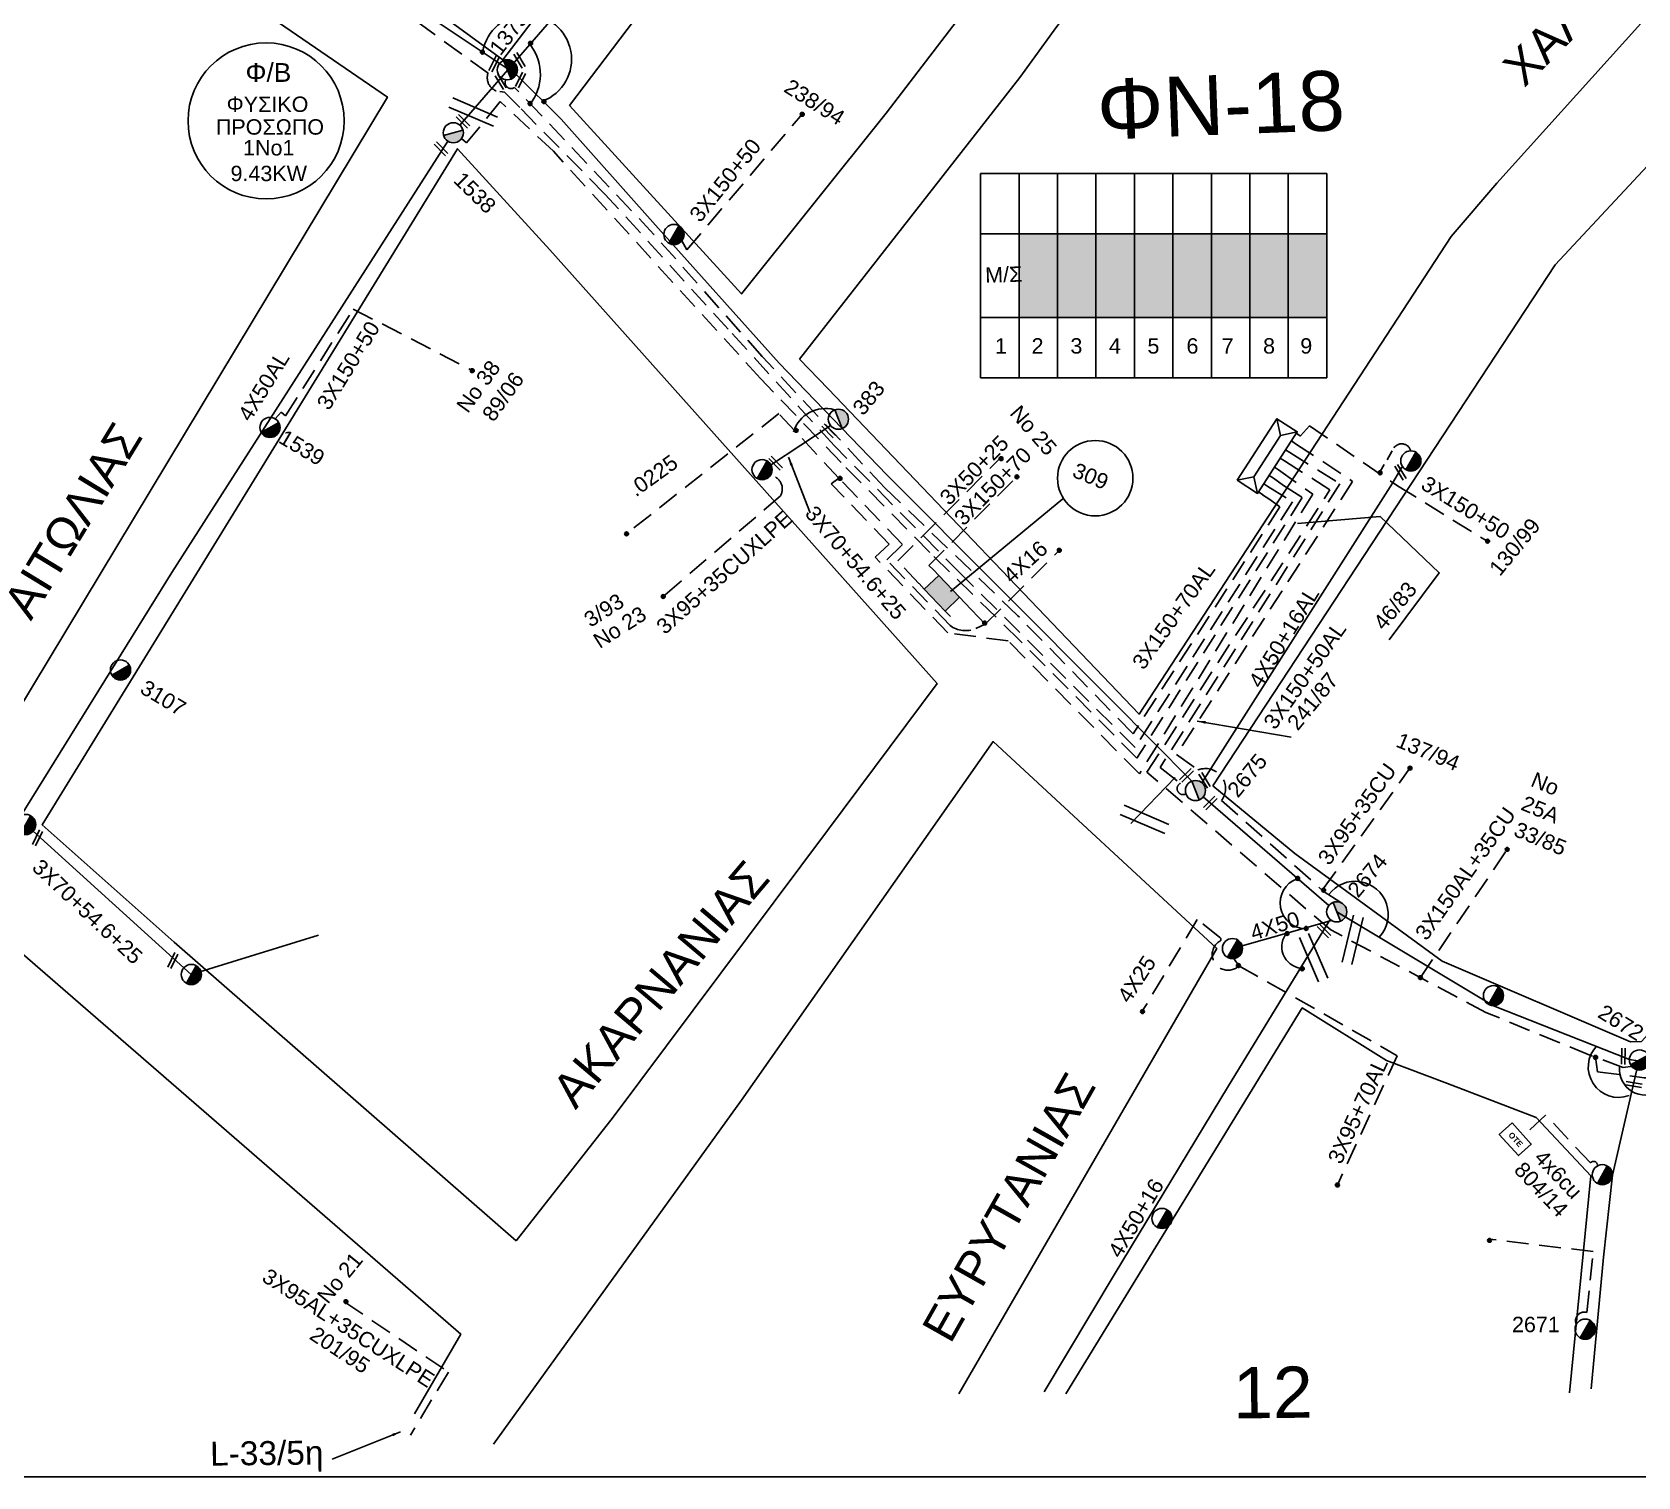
# Model space of a CAD drawing. Header units: millimetres. Extents: x 898 to 5598, y 789 to 3443.
# Drawn here: x 2412.5 to 2600.3, y 801.8 to 970.9 of the extents above; entities that cross this region are included whole.
import ezdxf
from ezdxf.enums import TextEntityAlignment as Align

# ---------------------------------------------------------------- set-up
doc = ezdxf.new("R2010")
doc.units = ezdxf.units.MM
doc.linetypes.add('DASHED', pattern=[19.05, 12.7, -6.35])
for name, color, linetype in [('Link Box 4 Διευθύνσεων', 7, 'Continuous'), ('Pillar OTE', 7, 'Continuous'), ('Άγνωστα', 7, 'Continuous'), ('Ασφαλειοκιβώτια Χ.Τ 9 αναχωρήσεων', 7, 'Continuous'), ('Γυμνά εναέρια ΧΤ (3Φ)   4x50CU', 7, 'Continuous'), ('Γυμνά εναέρια ΧΤ και ΦΟΠ (3Φ)   4x50+16AL', 7, 'Continuous'), ('Εναέρια παροχή ΧΤ 4x16', 7, 'SYN_LINE'), ('Επιγραφές - Σχήματα', 7, 'Continuous'), ('Καλώδια ΧΤ   3x150+50AL', 7, 'DASHED'), ('Καλώδια ΧΤ   3x150+70AL', 7, 'DASHED'), ('Καλώδια ΧΤ   3x150AL+50CU', 7, 'DASHED'), ('Καλώδια ΧΤ   3x95+35 CU', 7, 'DASHED'), ('Καλώδια ΧΤ   3x95+35 XLPE', 7, 'DASHED'), ('Μηχανική τομή', 7, 'Continuous'), ('Στύλος ΦΜ', 7, 'Continuous'), ('Στύλος ΦΜ @ 1', 7, 'Continuous'), ('Συνδέσεις', 7, 'Continuous'), ('Συνεστραμμένα ΧΤ   3x70+54.6+25 AL', 7, 'SYN_LINE'), ('Συνεστραμμένα ΧΤ   4x120+25 AL', 7, 'SYN_LINE'), ('Τομή', 7, 'Continuous'), ('Υποσταθμός πόλεως', 7, 'Continuous'), ('Υπόβαθρο ΔΕΗ', 7, 'Continuous'), ('Υπόγεια καλώδια Παροχών ΧΤ   .0225', 7, 'DASHED'), ('Υπόγεια καλώδια Παροχών ΧΤ   4x16AL', 7, 'DASHED'), ('Υπόγεια καλώδια Παροχών ΧΤ   4x25', 7, 'DASHED'), ('Υπόγεια καλώδια Παροχών ΧΤ   4x50AL', 7, 'DASHED'), ('Υπόγεια καλώδια Παροχών ΧΤ   4x6', 7, 'DASHED')]:
    doc.layers.add(name, color=color, linetype=linetype)
doc.styles.add('ar', font='arial.ttf')
doc.styles.add('arial', font='arial.ttf')
doc.styles.get("Standard").update_dxf_attribs({"font": 'arial.ttf'})
doc.linetypes.add('SYN_LINE', pattern='A,0.5,-0.0001,["/\\/\\/\\/",Standard,S=0.1,R=0,X=0,Y=-0.05],-0.25', length=0.7501)
doc.dimstyles.new('ISO-25', dxfattribs={"dimtxt": 2.5, "dimasz": 2.5, "dimexe": 1.25, "dimexo": 0.625, "dimtad": 1, "dimtxsty": 'Standard', "dimcen": 2.5, "dimadec": 0, "dimazin": 0, "dimtfac": 1, "dimtmove": 0, "dimatfit": 3, "dimfxl": 1, "dimarcsym": 0})

# ---------------------------------------------------------------- blocks, each defined once
blk = doc.blocks.new('ΥΠΑΡΧΩΝ ΤΣΙΜΕΝΤΕΝΙΟΣ ΣΤΥΛΟΣ')
at = {"layer": 'Στύλος ΦΜ'}
blk.add_hatch(color=7, dxfattribs=at).paths.add_polyline_path([(-1.29, -2.28, 0.574793), (2.62, 0, 0.268822), (1.3, 2.27)])
at = {"layer": 'Στύλος ΦΜ', "color": 7}
blk.add_line((-1.29, -2.28), (1.3, 2.27), dxfattribs=at)
blk.add_circle((0, 0), 2.62, dxfattribs=at)
at = {"layer": 'Στύλος ΦΜ', "flags": 4}
for tag, p in [('ΑΡΙΘΜΟΣ', (-4.68, 8.05)), ('ΤΥΠΟΣ', (-4.91, 3.03))]:
    blk.add_attdef(tag, p, '', height=4, dxfattribs=at)
blk = doc.blocks.new('ΑΣΦΑΛΕΙΟΚΙΒΩΤΙΟ ΥΠΟΣΤΑΘΜΟΥ 9 ΑΝΑΧΩΡΗΣΕΩΝ')
at = {"layer": 'Ασφαλειοκιβώτια Χ.Τ 9 αναχωρήσεων', "ltscale": 40}
for p, q in [((-23.8, 40.36), (24.02, 40.36)), ((-9.72, 40.36), (-9.72, -40.64)), ((9.94, 40.36), (9.94, -40.64)), ((-23.8, 31.36), (24.02, 31.36)), ((-23.8, 22.36), (24.02, 22.36)), ((-23.8, 13.36), (24.02, 13.36)), ((-23.8, 4.36), (24.02, 4.36)), ((-23.8, -4.64), (24.02, -4.64)), ((-23.8, -13.64), (24.02, -13.64)), ((-23.8, -22.64), (24.02, -22.64)), ((-23.8, -31.64), (24.02, -31.64))]:
    blk.add_line(p, q, dxfattribs=at)
at = {"layer": 'Ασφαλειοκιβώτια Χ.Τ 9 αναχωρήσεων'}
blk.add_lwpolyline([(-23.8, -40.64), (24.02, -40.64), (24.02, 40.36), (-23.8, 40.36)], close=True, dxfattribs=at)
for s, p in [('1', (-18.13, 36.98)), ('2', (-18.13, 28.42)), ('3', (-18.13, 19.34)), ('4', (-18.13, 10.32)), ('5', (-18.13, 1.31)), ('6', (-18.13, -7.83)), ('7', (-18.13, -16.07)), ('8', (-18.13, -25.75)), ('9', (-18.13, -34.45))]:
    blk.add_text(s, height=3.6, rotation=270, dxfattribs=at).set_placement(p)
at = {"layer": 'Ασφαλειοκιβώτια Χ.Τ 9 αναχωρήσεων', "ltscale": 40}
for tag, height, p in [('ΟΝΟΜΑ', 5, (-0.16, 44.31)), ('ΚΕΙΜΕΝΟ 1', 2, (17.06, 35.59)), ('ΚΕΙΜΕΝΟ 2', 2, (17.06, 26.88)), ('ΚΕΙΜΕΝΟ 3', 2, (17.06, 17.69)), ('ΚΕΙΜΕΝΟ 4', 2, (17.06, 8.71)), ('ΚΕΙΜΕΝΟ 5', 2, (17.06, -0.13)), ('ΚΕΙΜΕΝΟ 6', 2, (17.06, -9.05)), ('ΚΕΙΜΕΝΟ 7', 2, (17.06, -18.13)), ('ΚΕΙΜΕΝΟ 8', 2, (17.06, -26.85)), ('ΚΕΙΜΕΝΟ 9', 2, (17.06, -35.99)), ('ΣΧ', 2, (-0.1, -42.64))]:
    blk.add_attdef(tag, text='', height=height, dxfattribs=at).set_placement(p, align=Align.MIDDLE_CENTER)
blk = doc.blocks.new('ΥΠΟΣΤΑΘΜΟΣ ΠΟΛΕΩΣ 8 ΑΝΑΧΩΡΗΣΕΩΝ')
at = {"layer": 'Υποσταθμός πόλεως', "linetype": 'Continuous', "ltscale": 40}
for p, q in [((-8.18, -2.82), (-8.18, -4)), ((-5.9, -2.82), (-5.9, -4)), ((-3.55, -2.82), (-3.55, -4)), ((-1.28, -2.82), (-1.28, -4)), ((1.23, -2.82), (1.23, -4)), ((3.56, -2.82), (3.56, -4)), ((6.03, -2.82), (6.03, -4)), ((8.16, -2.82), (8.16, -4))]:
    blk.add_line(p, q, dxfattribs=at)
blk.add_lwpolyline([(-8.57, 2.82), (8.57, 2.82), (8.57, -2.82), (-8.57, -2.82)], close=True, dxfattribs=at)
for points in [[(-5.75, 0), (-8.57, 2.82)], [(5.75, 0), (8.57, 2.82)], [(-8.57, -2.82), (-5.75, 0)], [(-5.75, 0), (5.75, 0)], [(8.57, -2.82), (5.75, 0)]]:
    blk.add_lwpolyline(points, dxfattribs=at)
at = {"layer": 'Υποσταθμός πόλεως', "linetype": 'SYN_LINE', "ltscale": 40, "flags": 1}
for tag, p in [('ΜΕΤΑΣΧΗΜΑΤΙΣΜΟΣ', (9.59, 1.44)), ('ΙΣΧΥΣ', (9.57, -1.35)), ('ΑΡΙΘΜΟΣ', (9.69, -4.07))]:
    blk.add_attdef(tag, p, '', height=1.8, dxfattribs=at)
blk = doc.blocks.new('LINK BOX 4 ΑΝΑΧΩΡΗΣΕΩΝ')
at = {"layer": 'Link Box 4 Διευθύνσεων', "ltscale": 40}
blk.add_hatch(color=256, dxfattribs=at).paths.add_polyline_path([(-3.54, 0), (-3.54, -4.67), (3.54, -4.67), (3.54, 0)])
for p, q in [((-3.54, 0), (-5.33, 0)), ((5.33, 0), (3.54, 0)), ((-3.54, -4.67), (-5.33, -4.67)), ((5.33, -4.67), (3.54, -4.67))]:
    blk.add_line(p, q, dxfattribs=at)
blk.add_lwpolyline([(-3.54, -4.67), (-3.54, 0), (3.54, 0), (3.54, -4.67)], close=True, dxfattribs=at)
blk = doc.blocks.new('ΜΗΧΑΝΙΚΗ ΤΟΜΗ')
at = {"layer": 'Μηχανική τομή', "ltscale": 40}
for p, q in [((-1.89, 0.78), (1.89, 0.78)), ((1.89, 0), (-1.89, 0))]:
    blk.add_line(p, q, dxfattribs=at)
blk = doc.blocks.new('ΤΟΜΗ')
at = {"layer": 'Τομή', "ltscale": 40}
for p, q in [((-5.68, 0), (5.68, 0)), ((5.68, -2.33), (-5.68, -2.33))]:
    blk.add_line(p, q, dxfattribs=at)
blk = doc.blocks.new('_ΣΥΝΔΕΣΗ')
at = {"layer": 'Συνδέσεις', "linetype": 'SYN_LINE', "ltscale": 40}
blk.add_hatch(color=256, dxfattribs=at).paths.add_polyline_path([(0.5, -0.01, 1), (-0.5, -0.01, 1)])
at = {"layer": 'Συνδέσεις'}
blk.add_circle((0, -0.01), 0.5, dxfattribs=at)
blk = doc.blocks.new('PILLAR ΟΤΕ')
at = {"layer": 'Pillar OTE', "ltscale": 40}
blk.add_lwpolyline([(-3.31, 2.02), (3.39, 2.02), (3.39, -1.99), (-3.31, -1.99)], close=True, dxfattribs=at)
at = {"layer": 'Pillar OTE', "insert": (-1.81, 0.71), "char_height": 1.3575, "width": 109.961, "attachment_point": 1}
blk.add_mtext('{\\fArial|b1|i0|c161|p34;OTE}', dxfattribs=at)

msp = doc.modelspace()

# ---------------------------------------------------------------- hatches: boundary and pattern name
at = {"layer": 'Ασφαλειοκιβώτια Χ.Τ 9 αναχωρήσεων', "ltscale": 40}
for color, points in [(1, [(2527.93, 937.52), (2532.43, 937.52), (2532.43, 947.35), (2527.93, 947.35)]), (27, [(2532.43, 937.52), (2536.93, 937.52), (2536.93, 947.35), (2532.43, 947.35)]), (151, [(2541.43, 947.35), (2536.93, 947.35), (2536.93, 937.52), (2541.43, 937.52)]), (2, [(2541.43, 937.52), (2545.93, 937.52), (2545.93, 947.35), (2541.43, 947.35)]), (85, [(2545.93, 937.52), (2550.43, 937.52), (2550.43, 947.35), (2545.93, 947.35)]), (30, [(2550.43, 937.52), (2554.93, 937.52), (2554.93, 947.35), (2550.43, 947.35)]), (6, [(2554.93, 937.52), (2559.43, 937.52), (2559.43, 947.35), (2554.93, 947.35)]), (173, [(2559.43, 937.52), (2563.93, 937.52), (2563.93, 947.35), (2559.43, 947.35)])]:
    msp.add_hatch(color=color, dxfattribs=at).paths.add_polyline_path(points)

# ---------------------------------------------------------------- linework, layer by layer
at = {"layer": 'Άγνωστα', "color": 85, "linetype": 'DASHED', "ltscale": 0.2}
msp.add_lwpolyline([(2557.05, 917.76), (2557.05, 917.76), (2559.91, 915.97), (2541.51, 887.22), (2521.17, 907.49), (2506.35, 922.51), (2493.91, 936.17), (2479.48, 951.99), (2469.53, 962.1), (2467.74, 963.91), (2467.18, 963.97, -0.488198), (2465.82, 966.14), (2445.87, 980.56), (2438.1, 984.66), (2421.49, 999.47)], format="xyb", dxfattribs=at)
at = {"layer": 'Άγνωστα', "color": 151}
msp.add_lwpolyline([(2548.16, 883.27), (2538.87, 892.62), (2512.48, 919.12), (2499.87, 932.2), (2485.39, 948.35), (2474.38, 960.74), (2469.12, 965.98), (2454.6, 975.68), (2447.55, 981.12), (2439.65, 985.34), (2421.67, 1000.81)], dxfattribs=at)
at = {"layer": 'Άγνωστα', "color": 30, "linetype": 'DASHED', "ltscale": 0.2}
msp.add_lwpolyline([(2557.69, 918.75), (2558.87, 917.89), (2561.07, 916.49), (2541.73, 885.96), (2527.97, 899.79), (2517.49, 910.04), (2507.12, 920.57), (2497.7, 930.38), (2473.46, 957), (2467.25, 962.8), (2463.31, 957.97), (2462.71, 958.47)], dxfattribs=at)
at = {"layer": 'Άγνωστα', "color": 27, "linetype": 'DASHED', "ltscale": 0.2}
for points in [[(2516.23, 906.39), (2513.75, 909.05), (2525.73, 921.09)], [(2558.3, 919.7), (2558.3, 919.7), (2562.29, 916.85), (2542.02, 884.12), (2526.66, 899.68), (2519.61, 900.63), (2511.12, 909.47), (2512.73, 911.02), (2505.97, 918.07), (2506.87, 918.72)]]:
    msp.add_lwpolyline(points, dxfattribs=at)
at = {"layer": 'Άγνωστα', "color": 2, "linetype": 'DASHED', "ltscale": 0.2}
for points in [[(2599.73, 849.92), (2598.6, 849.75), (2594.71, 851.2), (2582.54, 856.21), (2564.39, 865.86), (2542.9, 884.33), (2564.31, 917.35), (2558.98, 920.75)], [(2574.89, 860.28), (2585.04, 875.28)]]:
    msp.add_lwpolyline(points, dxfattribs=at)
at = {"layer": 'Άγνωστα', "color": 151, "linetype": 'DASHED', "ltscale": 0.2}
msp.add_lwpolyline([(2559.61, 921.73), (2559.61, 921.73), (2565.47, 918.07), (2544.44, 884.87), (2546.81, 883.03)], dxfattribs=at)
at = {"layer": 'Άγνωστα', "color": 6, "linetype": 'DASHED', "ltscale": 0.2}
for points in [[(2572.22, 917.84), (2582.57, 911.42)], [(2553.08, 862.51), (2553.66, 861.67), (2572.18, 851.14), (2565.21, 836.09)]]:
    msp.add_lwpolyline(points, dxfattribs=at)
at = {"layer": 'Άγνωστα', "color": 6}
msp.add_lwpolyline([(2549.48, 881.42), (2564.19, 868.73)], dxfattribs=at)
at = {"layer": 'Άγνωστα', "color": 173}
msp.add_lwpolyline([(2594.86, 812.13), (2596.31, 827.57), (2597.35, 837.17), (2600.21, 849.51)], dxfattribs=at)
at = {"layer": 'Άγνωστα', "color": 173, "linetype": 'DASHED', "ltscale": 0.2}
msp.add_lwpolyline([(2594.35, 821.09), (2595.1, 828.22), (2582.98, 829.66)], dxfattribs=at)
at = {"layer": 'Άγνωστα', "color": 151, "linetype": 'DASHED', "ltscale": 0.2}
msp.add_arc((2547.13, 882.4), 0.704, 116.6758, 302.8426, dxfattribs=at)
at = {"layer": 'Άγνωστα', "color": 173, "linetype": 'DASHED', "ltscale": 0.2}
msp.add_arc((2594.06, 820.11), 1.02, 73.0151, 204.3014, dxfattribs=at)
at = {"layer": 'Γυμνά εναέρια ΧΤ (3Φ)   4x50CU', "color": 173}
msp.add_lwpolyline([(2600.32, 850.53), (2599.34, 850.68), (2583.43, 856.99), (2565.1, 867.98)], dxfattribs=at)
at = {"layer": 'Γυμνά εναέρια ΧΤ (3Φ)   4x50CU', "color": 6}
msp.add_lwpolyline([(2564.49, 866.97), (2554.03, 864)], dxfattribs=at)
at = {"layer": 'Γυμνά εναέρια ΧΤ και ΦΟΠ (3Φ)   4x50+16AL', "color": 1, "ltscale": 40}
msp.add_lwpolyline([(2561.19, 1079.35), (2527.85, 1042.91), (2512.35, 1022.79), (2495.4, 1000.5), (2482.71, 983.38), (2462.52, 960.05)], dxfattribs=at)
at = {"layer": 'Γυμνά εναέρια ΧΤ και ΦΟΠ (3Φ)   4x50+16AL', "color": 6, "ltscale": 40}
msp.add_lwpolyline([(2572.73, 920.02), (2571.62, 918.14), (2549.32, 883.08)], dxfattribs=at)
at = {"layer": 'Γυμνά εναέρια ΧΤ και ΦΟΠ (3Φ)   4x50+16AL', "color": 6}
msp.add_lwpolyline([(2564.35, 867.07), (2552.45, 847.61), (2539.07, 825.5), (2530.87, 811.81)], dxfattribs=at)
at = {"layer": 'Εναέρια παροχή ΧΤ 4x16', "color": 27, "ltscale": 20}
msp.add_lwpolyline([(2521.6, 904.16), (2523.99, 901.66)], dxfattribs=at)
at = {"layer": 'Επιγραφές - Σχήματα', "linetype": 'Continuous', "ltscale": 20}
for points in [[(2519.9, 905.47), (2533.05, 916.31)], [(2571.22, 899.83), (2577.1, 907.66), (2570.18, 914.23), (2560.5, 913.43)]]:
    msp.add_lwpolyline(points, dxfattribs=at)
at = {"layer": 'Επιγραφές - Σχήματα'}
msp.add_lwpolyline([(924.79, 801.84), (2932.69, 801.84)], dxfattribs=at)
at = {"layer": 'Επιγραφές - Σχήματα', "color": 202}
msp.add_circle((2439.85, 960.55), 9.13, dxfattribs=at)
at = {"layer": 'Επιγραφές - Σχήματα', "linetype": 'Continuous', "ltscale": 20}
msp.add_circle((2536.85, 918.73), 4.41, dxfattribs=at)
at = {"layer": 'Καλώδια ΧΤ   3x150+50AL', "color": 151, "linetype": 'DASHED', "ltscale": 0.2}
msp.add_lwpolyline([(2488.47, 946.51), (2489.07, 945.45), (2502.6, 961.38)], dxfattribs=at)
at = {"layer": 'Καλώδια ΧΤ   3x150+50AL', "color": 30, "linetype": 'DASHED', "ltscale": 0.2}
msp.add_lwpolyline([(2440.92, 925.67), (2441.62, 926.46), (2442.13, 926.01), (2450.04, 938.53), (2463.97, 931.32)], dxfattribs=at)
at = {"layer": 'Καλώδια ΧΤ   3x150+50AL', "color": 6, "linetype": 'DASHED', "ltscale": 0.2}
msp.add_lwpolyline([(2560.86, 923.67), (2561.9, 924.84), (2572.22, 917.84)], dxfattribs=at)
at = {"layer": 'Καλώδια ΧΤ   3x150+50AL', "color": 173, "ltscale": 0.2}
msp.add_lwpolyline([(2560.28, 922.77), (2560.28, 922.77), (2566.96, 918.35), (2546.37, 886.4), (2548.86, 884.61), (2549.28, 884.7, -0.690307), (2551.62, 881.02), (2563.53, 870.41), (2565.56, 869.06)], format="xyb", dxfattribs=at)
at = {"layer": 'Καλώδια ΧΤ   3x150+50AL', "color": 6, "linetype": 'DASHED', "ltscale": 0.1}
msp.add_lwpolyline([(2570.02, 919.25), (2571.6, 921.92), (2571.6, 921.92)], dxfattribs=at)
at = {"layer": 'Καλώδια ΧΤ   3x150+50AL', "color": 2, "linetype": 'DASHED', "ltscale": 0.2}
msp.add_lwpolyline([(2595.38, 850.95), (2595.61, 849.24), (2601.07, 848.56, 0.523719), (2603.69, 851.51, -0.342625), (2604.12, 852.46), (2623.09, 873.7), (2625.5, 876.4)], format="xyb", dxfattribs=at)
at = {"layer": 'Καλώδια ΧΤ   3x150+50AL', "color": 6, "linetype": 'DASHED', "ltscale": 0.2}
msp.add_arc((2572.69, 921.63), 1.12, 15.0197, 165.2363, dxfattribs=at)
at = {"layer": 'Καλώδια ΧΤ   3x150+70AL', "color": 1, "ltscale": 0.2}
msp.add_lwpolyline([(2556.43, 916.8), (2557.29, 916.24), (2558.45, 915.37), (2541.27, 888.81), (2527.81, 902.63), (2512.23, 917.6), (2497.87, 932.98), (2485.22, 947.27), (2472.04, 961.22), (2468.92, 964.47)], dxfattribs=at)
at = {"layer": 'Καλώδια ΧΤ   3x150+70AL', "color": 27, "linetype": 'DASHED', "ltscale": 0.2}
msp.add_lwpolyline([(2517.91, 908), (2517.38, 908.5), (2527.74, 918.98)], dxfattribs=at)
at = {"layer": 'Καλώδια ΧΤ   3x150+70AL', "color": 1, "ltscale": 0.2}
msp.add_arc((2468.5, 965.03), 0.699, 145.824, 306.3806, dxfattribs=at)
at = {"layer": 'Καλώδια ΧΤ   3x150AL+50CU', "color": 0, "linetype": 'Continuous', "ltscale": 0.2}
for centre, radius, start, end in [((2598.07, 849.81), 3.55, 135.9366, 290.1821), ((2601.23, 849.59), 3.07, 175.0214, 6.2035)]:
    msp.add_arc(centre, radius, start, end, dxfattribs=at)
at = {"layer": 'Καλώδια ΧΤ   3x95+35 CU', "color": 173, "ltscale": 0.2}
msp.add_lwpolyline([(2563.5, 870.65), (2573.66, 884.79)], dxfattribs=at)
at = {"layer": 'Καλώδια ΧΤ   3x95+35 CU', "color": 5, "linetype": 'DASHED', "ltscale": 0.2}
msp.add_lwpolyline([(2449.07, 822.3), (2461.17, 814.11), (2456.75, 806.73)], dxfattribs=at)
at = {"layer": 'Καλώδια ΧΤ   3x95+35 XLPE', "color": 151, "linetype": 'DASHED', "ltscale": 0.2}
msp.add_lwpolyline([(2500.02, 916.66), (2500.02, 916.66), (2500.02, 916.66), (2486.31, 904.89)], dxfattribs=at)
msp.add_arc((2498.63, 917.48), 1.61, 329.491, 82.0827, dxfattribs=at)
at = {"layer": 'Συνεστραμμένα ΧΤ   3x70+54.6+25 AL', "color": 0, "linetype": 'Continuous', "ltscale": 0.2}
msp.add_line((2541.03, 878.31), (2546.21, 883.71), dxfattribs=at)
at = {"layer": 'Συνεστραμμένα ΧΤ   3x70+54.6+25 AL', "color": 151, "ltscale": 8}
msp.add_lwpolyline([(2498.87, 920.26), (2505.96, 924.92)], dxfattribs=at)
at = {"layer": 'Συνεστραμμένα ΧΤ   3x70+54.6+25 AL', "color": 30, "linetype": 'SYN_LINE', "ltscale": 20}
msp.add_lwpolyline([(2445.96, 865.25), (2431.1, 860.64), (2412.59, 877.41)], dxfattribs=at)
at = {"layer": 'Συνεστραμμένα ΧΤ   3x70+54.6+25 AL', "color": 0, "linetype": 'Continuous', "ltscale": 0.2}
msp.add_arc((2470.35, 967.76), 5.23, 290.5535, 170.1134, dxfattribs=at)
at = {"layer": 'Συνεστραμμένα ΧΤ   4x120+25 AL', "color": 7, "ltscale": 0.2}
for centre, radius, start, end in [((2466.34, 966), 5.6, 321.1533, 36.8177), ((2561.5, 869.02), 3.02, 110.1284, 270.8307), ((2567.25, 867.68), 3.87, 316.5126, 142.9792), ((2561.21, 863.9), 2.54, 137.8024, 264.2031)]:
    msp.add_arc(centre, radius, start, end, dxfattribs=at)
at = {"layer": 'Συνεστραμμένα ΧΤ   4x120+25 AL', "color": 27, "ltscale": 0.2}
msp.add_arc((2505.27, 922.99), 3.9, 74.1156, 162.3592, dxfattribs=at)
at = {"layer": 'Υπόβαθρο ΔΕΗ'}
for points in [[(2448.39, 981.69), (2454.03, 989.35), (2476.57, 1018.16), (2496.89, 1044.69), (2514.77, 1068.59), (2531.38, 1090.38), (2550, 1077), (2520.68, 1037.84), (2487.11, 993.33), (2467.55, 967.7), (2448.39, 981.69)], [(2475.34, 962.36), (2498.88, 993.45), (2516.84, 1016.85), (2541.64, 1049.99), (2557.43, 1071.03), (2582.45, 1052.28), (2540.12, 997.71), (2512.39, 961.45), (2495.45, 940.3), (2475.34, 962.36)], [(2502.25, 932.65), (2528.03, 965.62), (2532.36, 971.59), (2553.24, 998.72), (2590.31, 1046.56), (2636.18, 1011.36), (2583.81, 953.25), (2578.49, 947.03), (2541.97, 891.11), (2505.6, 929.18), (2502.25, 932.65)], [(2550.59, 882.74), (2569.2, 911.04), (2579.31, 926.41), (2590.67, 943.69), (2627.4, 983.16), (2646.11, 1003.52), (2699.17, 962.19), (2682.89, 942.22), (2651.89, 909.48), (2624.25, 879.29), (2611.06, 864.23), (2600.76, 852.81), (2599.46, 852.76), (2577.45, 862.22), (2560.2, 874.8), (2550.59, 882.74)], [(2406.51, 884.43), (2370.32, 913.54), (2412.06, 973.09), (2420.88, 986.1), (2454.05, 963.34), (2406.51, 884.43)], [(2469.12, 829.47), (2480.46, 843.94), (2505.53, 877.5), (2518.34, 894.72), (2473.05, 945.46), (2462.26, 957.28), (2423.97, 894.98), (2413.65, 878.17), (2429.11, 864.44), (2469.12, 829.47)], [(2520.89, 811.56), (2551.06, 863.69), (2524.89, 887.91), (2495.45, 845.95), (2466.45, 805.67)], [(2457.2, 809.24), (2462.62, 818.55), (2406.02, 867.68), (2364.86, 809.63)], [(2592.34, 811.69), (2594.83, 837.07), (2588.45, 843.89), (2578.04, 847.88), (2570.93, 850.58), (2561.07, 856.73), (2533.39, 811.56)]]:
    msp.add_lwpolyline(points, dxfattribs=at)
at = {"layer": 'Υπόγεια καλώδια Παροχών ΧΤ   .0225', "color": 27, "linetype": 'DASHED', "ltscale": 0.2}
msp.add_lwpolyline([(2523.99, 901.66), (2522.86, 901.15, -0.273674), (2519.87, 901.48), (2512.46, 909.16), (2514.29, 910.97), (2506.87, 918.72), (2499.83, 926.29), (2482.02, 912.23)], format="xyb", dxfattribs=at)
at = {"layer": 'Υπόγεια καλώδια Παροχών ΧΤ   4x16AL', "color": 27, "linetype": 'DASHED', "ltscale": 0.2}
msp.add_lwpolyline([(2523.99, 901.66), (2532.6, 910.21)], dxfattribs=at)
at = {"layer": 'Υπόγεια καλώδια Παροχών ΧΤ   4x25', "color": 6, "ltscale": 0.2}
msp.add_lwpolyline([(2553.66, 861.67), (2553.66, 861.67, -1.116553), (2551.4, 864.54, 0.716907), (2551.41, 864.97), (2548.77, 867.08), (2542.47, 856.53)], format="xyb", dxfattribs=at)
at = {"layer": 'Υπόγεια καλώδια Παροχών ΧΤ   4x50AL', "color": 30, "linetype": 'Continuous', "ltscale": 0.2}
msp.add_lwpolyline([(2410.54, 878.2), (2428.83, 907.69), (2461.12, 958.17)], dxfattribs=at)
at = {"layer": 'Υπόγεια καλώδια Παροχών ΧΤ   4x6', "color": 173, "linetype": 'DASHED', "ltscale": 0.2}
msp.add_lwpolyline([(2595.59, 838.24, 0.7929), (2594.78, 838.59), (2589.54, 844.19), (2586.97, 841.78)], format="xyb", dxfattribs=at)

# ---------------------------------------------------------------- block references
at = {"layer": 'Link Box 4 Διευθύνσεων', "xscale": 0.5, "yscale": 0.5, "zscale": 0.5, "rotation": 313.7843947008554}
msp.add_blockref('LINK BOX 4 ΑΝΑΧΩΡΗΣΕΩΝ', (2519.76, 906.08), dxfattribs=at)
at = {"layer": 'Pillar OTE', "xscale": 0.4999999999999999, "yscale": 0.4999999999999999, "zscale": 0.4999999999999999, "rotation": 312.2455712663419}
msp.add_blockref('PILLAR ΟΤΕ', (2585.97, 841.37), dxfattribs=at)
at = {"layer": 'Ασφαλειοκιβώτια Χ.Τ 9 αναχωρήσεων', "xscale": 0.5, "yscale": 0.5, "zscale": 0.5, "rotation": 90}
msp.add_blockref('ΑΣΦΑΛΕΙΟΚΙΒΩΤΙΟ ΥΠΟΣΤΑΘΜΟΥ 9 ΑΝΑΧΩΡΗΣΕΩΝ', (2543.61, 942.38), dxfattribs=at)
at = {"layer": 'Μηχανική τομή'}
for p, xscale, yscale, zscale, rotation in [((2466.68, 967.13), 0.4999999999999995, 0.4999999999999995, 0.4999999999999995, 63.70707487867689), ((2469.66, 967.74), 0.4999999999999995, 0.4999999999999995, 0.4999999999999995, 121.4684539157489), ((2467.46, 965.23), 0.4999999999999995, 0.4999999999999995, 0.4999999999999995, 121.4684539157489), ((2469.78, 965.25), 0.4999999999999995, 0.4999999999999995, 0.4999999999999995, 63.70707487867689), ((2463.03, 960.64), 0.4999999999999994, 0.4999999999999994, 0.4999999999999994, 134.7494504773862), ((2460.45, 957.41), 0.4999999999999994, 0.4999999999999994, 0.4999999999999994, 134.7494504773862), ((2505.79, 924.41), 0.4999999999999994, 0.4999999999999994, 0.4999999999999994, 134.7494504773862), ((2499.6, 920.63), 0.4999999999999994, 0.4999999999999994, 0.4999999999999994, 134.7494504773862), ((2572.71, 919.52), 0.4999999999999994, 0.4999999999999994, 0.4999999999999994, 121.4684539157489), ((2547.65, 883.81), 0.4999999999999994, 0.4999999999999994, 0.4999999999999994, 44.47015315034694), ((2549.81, 883.47), 0.4999999999999994, 0.4999999999999994, 0.4999999999999994, 121.4684539157489), ((2550.45, 880.58), 0.4999999999999994, 0.4999999999999994, 0.4999999999999994, 44.47015315034694), ((2413.29, 876.54), 0.4999999999999995, 0.4999999999999995, 0.4999999999999995, 63.70707487867689), ((2563.75, 865.88), 0.4999999999999994, 0.4999999999999994, 0.4999999999999994, 134.7494504773862), ((2429.11, 862.18), 0.4999999999999995, 0.4999999999999995, 0.4999999999999995, 63.70707487867689), ((2598.82, 851.07), 0.4999999999999996, 0.4999999999999996, 0.4999999999999996, 87.90469645166534), ((2599.89, 847.96), 0.4999999999999994, 0.4999999999999994, 0.4999999999999994, 170.0288766767462)]:
    msp.add_blockref('ΜΗΧΑΝΙΚΗ ΤΟΜΗ', p, dxfattribs=dict(at, xscale=xscale, yscale=yscale, zscale=zscale, rotation=rotation))
at = {"layer": 'Στύλος ΦΜ @ 1', "ltscale": 40}
ref = msp.add_blockref('ΥΠΑΡΧΩΝ ΤΣΙΜΕΝΤΕΝΙΟΣ ΣΤΥΛΟΣ', (2468.07, 966.53), dxfattribs=dict(at, xscale=0.4499999999998181, yscale=0.4499999999998181, zscale=0.4499999999998181, rotation=52.64382947137918))
ref.add_attrib('ΤΥΠΟΣ', '1375', (2467.26, 968.07), dxfattribs={"layer": 'Στύλος ΦΜ', "height": 1.8, "rotation": 52.6438, "flags": 4})
ref = msp.add_blockref('ΥΠΑΡΧΩΝ ΤΣΙΜΕΝΤΕΝΙΟΣ ΣΤΥΛΟΣ', (2461.75, 959.16), dxfattribs=dict(at, xscale=0.4499999999998181, yscale=0.4499999999998181, zscale=0.4499999999998181, rotation=315.7348814643985))
ref.add_attrib('ΤΥΠΟΣ', '1538', (2461.66, 953.46), dxfattribs={"layer": 'Στύλος ΦΜ', "height": 1.8, "rotation": 315.7349, "flags": 4})
at = {"layer": 'Στύλος ΦΜ @ 1', "ltscale": 40, "xscale": 0.4499999999998181, "yscale": 0.4499999999998181, "zscale": 0.4499999999998181}
for p in [(2487.56, 947.25), (2497.87, 919.73), (2573.77, 920.75), (2411.72, 878.2), (2552.9, 863.68), (2431.1, 860.64), (2583.43, 858.17), (2596.17, 837.21), (2544.66, 832.09)]:
    msp.add_blockref('ΥΠΑΡΧΩΝ ΤΣΙΜΕΝΤΕΝΙΟΣ ΣΤΥΛΟΣ', p, dxfattribs=at)
at = {"layer": 'Στύλος ΦΜ @ 1', "ltscale": 40}
ref = msp.add_blockref('ΥΠΑΡΧΩΝ ΤΣΙΜΕΝΤΕΝΙΟΣ ΣΤΥΛΟΣ', (2506.8, 925.63), dxfattribs=dict(at, xscale=0.449999999999818, yscale=0.449999999999818, zscale=0.449999999999818, rotation=50.56734048878945))
ref.add_attrib('ΤΥΠΟΣ', '383', (2509.7, 925.94), dxfattribs={"layer": 'Στύλος ΦΜ', "height": 1.8, "rotation": 50.5673, "flags": 4})
ref = msp.add_blockref('ΥΠΑΡΧΩΝ ΤΣΙΜΕΝΤΕΝΙΟΣ ΣΤΥΛΟΣ', (2440.3, 924.67), dxfattribs=dict(at, xscale=0.4499999999998181, yscale=0.4499999999998181, zscale=0.4499999999998181, rotation=329.2361753124918))
ref.add_attrib('ΤΥΠΟΣ', '1539', (2441.18, 922.97), dxfattribs={"layer": 'Στύλος ΦΜ', "height": 1.8, "rotation": 329.2362, "flags": 4})
ref = msp.add_blockref('ΥΠΑΡΧΩΝ ΤΣΙΜΕΝΤΕΝΙΟΣ ΣΤΥΛΟΣ', (2422.82, 896.28), dxfattribs=dict(at, xscale=0.4499999999998181, yscale=0.4499999999998181, zscale=0.4499999999998181, rotation=329.2361753124918))
ref.add_attrib('ΤΥΠΟΣ', '3107', (2424.96, 893.68), dxfattribs={"layer": 'Στύλος ΦΜ', "height": 1.8, "rotation": 329.2362, "flags": 4})
ref = msp.add_blockref('ΥΠΑΡΧΩΝ ΤΣΙΜΕΝΤΕΝΙΟΣ ΣΤΥΛΟΣ', (2548.57, 882.17), dxfattribs=dict(at, xscale=0.449999999999818, yscale=0.449999999999818, zscale=0.449999999999818, rotation=50.56734048878945))
ref.add_attrib('ΤΥΠΟΣ', '2675', (2553.54, 881.22), dxfattribs={"layer": 'Στύλος ΦΜ', "height": 1.8, "rotation": 50.5673, "flags": 4})
ref = msp.add_blockref('ΥΠΑΡΧΩΝ ΤΣΙΜΕΝΤΕΝΙΟΣ ΣΤΥΛΟΣ', (2565.1, 867.98), dxfattribs=dict(at, xscale=0.449999999999818, yscale=0.449999999999818, zscale=0.449999999999818, rotation=50.56734048878945))
ref.add_attrib('ΤΥΠΟΣ', '2674', (2567.6, 869.51), dxfattribs={"layer": 'Στύλος ΦΜ', "height": 1.8, "rotation": 50.5673, "flags": 4})
ref = msp.add_blockref('ΥΠΑΡΧΩΝ ΤΣΙΜΕΝΤΕΝΙΟΣ ΣΤΥΛΟΣ', (2600.51, 850.64), dxfattribs=dict(at, xscale=0.449999999999818, yscale=0.449999999999818, zscale=0.449999999999818, rotation=328.4324075879812))
ref.add_attrib('ΤΥΠΟΣ', '2672', (2595.5, 855.72), dxfattribs={"layer": 'Στύλος ΦΜ', "height": 1.8, "rotation": 328.4324, "flags": 4})
ref = msp.add_blockref('ΥΠΑΡΧΩΝ ΤΣΙΜΕΝΤΕΝΙΟΣ ΣΤΥΛΟΣ', (2594.16, 819.13), dxfattribs=dict(at, xscale=0.4499999999998181, yscale=0.4499999999998181, zscale=0.4499999999998181))
ref.add_attrib('ΤΥΠΟΣ', '2671', (2585.6, 818.78), dxfattribs={"layer": 'Στύλος ΦΜ', "height": 1.8, "flags": 4})
at = {"layer": 'Συνδέσεις', "xscale": 0.4499999999999886, "yscale": 0.4499999999999886, "zscale": 0.4499999999999886}
for p in [(2470.79, 969.64), (2465.15, 968.6), (2470.73, 962.58), (2472.35, 962.81), (2502.57, 961.32), (2463.97, 931.32), (2501.85, 924.33), (2525.83, 921.02), (2506.99, 918.71), (2527.69, 918.89), (2570.17, 919.37), (2482.02, 912.23), (2582.75, 911.36), (2532.64, 910.3), (2486.31, 904.89), (2523.92, 901.78), (2573.67, 884.79), (2585.04, 875.29), (2560.53, 871.89), (2563.56, 870.52), (2561.52, 866.04), (2559.3, 865.45), (2553.6, 861.69), (2561.07, 861.32), (2574.89, 860.28), (2542.38, 856.3), (2595.38, 850.95), (2565.18, 836.01), (2582.97, 829.53), (2449.19, 822.36)]:
    msp.add_blockref('_ΣΥΝΔΕΣΗ', p, dxfattribs=at)
at = {"layer": 'Τομή'}
for p, xscale, yscale, zscale, rotation in [((2463.85, 961.05), 0.4999999999999997, 0.4999999999999997, 0.4999999999999997, 156.7233419452768), ((2542.39, 878.26), 0.4999999999999997, 0.4999999999999997, 0.4999999999999997, 156.7233419452768), ((2566.41, 864.84), 0.4999999999999998, 0.4999999999999998, 0.4999999999999998, 76.42659943794416), ((2561.86, 862.38), 0.4999999999999997, 0.4999999999999997, 0.4999999999999997, 113.2248005380193)]:
    msp.add_blockref('ΤΟΜΗ', p, dxfattribs=dict(at, xscale=xscale, yscale=yscale, zscale=zscale, rotation=rotation))
at = {"layer": 'Υποσταθμός πόλεως', "xscale": 0.4999999999999998, "yscale": 0.4999999999999998, "zscale": 0.4999999999999998, "rotation": 57.19235985760361}
msp.add_blockref('ΥΠΟΣΤΑΘΜΟΣ ΠΟΛΕΩΣ 8 ΑΝΑΧΩΡΗΣΕΩΝ', (2556.97, 921.32), dxfattribs=at)

# ---------------------------------------------------------------- texts
at = {"ltscale": 40, "width": 94.4586, "attachment_point": 1, "style": 'arial'}
for s, insert, char_height, rotation in [('XAΛKIΔOΣ', (2584.2, 967.2), 4, 44.9641), ('ΦN-18', (2536.91, 965.38), 7, 2.1857), ('AITΩΛIAΣ', (2408.92, 904.02), 4, 58.6577), ('AKAPNANIAΣ', (2473, 847.32), 4, 49.7282), ('EYPYTANIAΣ', (2516.42, 819.26), 4, 60.5401)]:
    msp.add_mtext(s, dxfattribs=dict(at, insert=insert, char_height=char_height, rotation=rotation))
at = {"layer": 'Άγνωστα', "ltscale": 40, "attachment_point": 1, "style": 'arial'}
for s, insert, char_height, width, rotation in [('238/94', (2501.25, 965.57), 1.8, 7.0677, 327.6889), ('3X150+50', (2489.23, 949.68), 1.8, 31.6072, 51.1128), ('Μ/Σ', (2523.94, 943.39), 1.8, 7.1535, 1.9529), ('3X150+50', (2445.67, 927.49), 1.8, 31.6072, 58.3573), ('No 38', (2461.99, 927.28), 1.8, 7.0677, 54.2678), ('89/06', (2464.99, 926.26), 1.8, 7.1535, 54.2678), ('No 25', (2528.09, 927.45), 1.8, 7.0677, 311.1757), ('3X50+25', (2518.48, 916.7), 1.8, 31.6072, 45.456), ('3X150+70', (2520.17, 914.31), 1.8, 31.6072, 45.456), ('309', (2534.72, 920.61), 1.8, 7.1535, 337.521), ('3X150+50', (2575.75, 919.11), 1.8, 31.6072, 328.2042), ('3X95+35CUXLPE', (2485.31, 901.69), 1.8, 31.6072, 41.6562), ('3X70+54.6+25', (2504.15, 915.7), 1.8, 31.6072, 310.5312), ('130/99', (2582.79, 908.29), 1.8, 7.1535, 50.7512), ('46/83', (2569.23, 901.94), 1.8, 7.1535, 50.7512), ('3/93', (2476.82, 902.72), 1.8, 7.1535, 32.6683), ('No 23', (2477.91, 900.24), 1.8, 7.1535, 32.6683), ('241/87', (2559.15, 890.22), 1.8, 7.1535, 50.7512), ('137/94', (2572.58, 889.02), 1.8, 7.1535, 337.521), ('No 25A', (2588.35, 884.41), 1.8, 7.1535, 337.521), ('3X150AL+35CU', (2574.14, 865.54), 1.8, 31.6072, 54.6939), ('33/85', (2586.36, 878.58), 1.8, 7.1535, 337.521), ('3X70+54.6+25', (2413.57, 874.32), 1.8, 31.6072, 316.7328), ('4X50', (2554.8, 866.33), 1.8, 31.6072, 17.4071), ('3X95+70AL', (2563.98, 839.07), 1.8, 31.6072, 65.2795), ('4X50+16', (2538.24, 828.24), 1.8, 31.6072, 59.3153), ('Nο 21', (2445.67, 823.11), 1.8, 12.7198, 50.9427), ('3X95AL+35CUXLPE', (2440.2, 826.36), 1.8, 31.6072, 327.0954), ('201/95', (2445.78, 819.57), 1.8, 12.7198, 326.6566), ('12', (2552.94, 814.68), 6, 7.1535, 0.5869), ('L-33/5η', (2433.28, 805.96), 2.8, 7.1535, 0.5869)]:
    msp.add_mtext(s, dxfattribs=dict(at, insert=insert, char_height=char_height, width=width, rotation=rotation))
at = {"layer": 'Γυμνά εναέρια ΧΤ και ΦΟΠ (3Φ)   4x50+16AL', "ltscale": 40, "insert": (2554.67, 894.97), "char_height": 1.8, "width": 31.6072, "attachment_point": 1, "rotation": 58.3573, "style": 'arial'}
msp.add_mtext('4X50+16AL', dxfattribs=at)
at = {"layer": 'Εναέρια παροχή ΧΤ 4x16', "ltscale": 20, "insert": (2525.87, 907.66), "char_height": 1.8, "width": 31.6072, "attachment_point": 1, "rotation": 41.8398, "style": 'arial'}
msp.add_mtext('4X16', dxfattribs=at)
at = {"layer": 'Επιγραφές - Σχήματα', "color": 1, "style": 'ar'}
for s, height, p in [('Φ/Β', 2.2, (2440.12, 966.26)), ('ΦΥΣΙΚΟ ', 1.8, (2440.36, 962.5)), ('1No1', 1.8, (2440.16, 957.39)), ('9.43KW', 1.8, (2440.16, 954.4))]:
    msp.add_text(s, height=height, dxfattribs=at).set_placement(p, align=Align.MIDDLE)
at = {"layer": 'Επιγραφές - Σχήματα', "color": 1, "insert": (2433.97, 960.74), "char_height": 1.8, "width": 12.958, "attachment_point": 1}
msp.add_mtext('ΠΡΟΣΩΠΟ', dxfattribs=at)
at = {"layer": 'Καλώδια ΧΤ   3x150+50AL', "ltscale": 0.2, "insert": (2556.41, 890.22), "char_height": 1.8, "width": 31.6072, "attachment_point": 1, "rotation": 54.6939, "style": 'arial'}
msp.add_mtext('3X150+50AL', dxfattribs=at)
at = {"layer": 'Καλώδια ΧΤ   3x150+70AL', "ltscale": 0.2, "insert": (2541.04, 897.23), "char_height": 1.8, "width": 31.6072, "attachment_point": 1, "rotation": 54.5029, "style": 'arial'}
msp.add_mtext('3X150+70AL', dxfattribs=at)
at = {"layer": 'Καλώδια ΧΤ   3x95+35 CU', "ltscale": 0.2, "insert": (2562.76, 874.33), "char_height": 1.8, "width": 31.6072, "attachment_point": 1, "rotation": 54.6939, "style": 'arial'}
msp.add_mtext('3X95+35CU', dxfattribs=at)
at = {"layer": 'Υπόγεια καλώδια Παροχών ΧΤ   .0225', "ltscale": 0.2, "insert": (2482.05, 917.94), "char_height": 1.8, "width": 31.6072, "attachment_point": 1, "rotation": 35.7166, "style": 'arial'}
msp.add_mtext('.0225', dxfattribs=at)
at = {"layer": 'Υπόγεια καλώδια Παροχών ΧΤ   4x25', "ltscale": 0.2, "insert": (2539.32, 858.15), "char_height": 1.8, "width": 31.6072, "attachment_point": 1, "rotation": 56.6428, "style": 'arial'}
msp.add_mtext('4X25', dxfattribs=at)
at = {"layer": 'Υπόγεια καλώδια Παροχών ΧΤ   4x50AL', "ltscale": 0.2, "insert": (2436.45, 926.18), "char_height": 1.8, "width": 31.6072, "attachment_point": 1, "rotation": 58.3573, "style": 'arial'}
msp.add_mtext('4X50AL', dxfattribs=at)
at = {"layer": 'Υπόγεια καλώδια Παροχών ΧΤ   4x50AL', "color": 7, "ltscale": 0.2, "char_height": 1.8, "attachment_point": 1, "rotation": 313.5306}
for s, insert in [('804/14', (2587.03, 838.9)), ('4x6cu', (2589.37, 840.31))]:
    msp.add_mtext_dynamic_manual_height_columns(s, width=1.8, gutter_width=12.5, heights=[0.118], dxfattribs=dict(at, insert=insert))

# ---------------------------------------------------------------- leaders
at = {"layer": 'Επιγραφές - Σχήματα', "ltscale": 40}
for points in [[(2500.96, 921.19), (2503.49, 914.68)], [(2548.78, 890.31), (2559.76, 888.41)], [(2455.59, 807.12), (2447.56, 803.92)]]:
    msp.add_leader(points, dimstyle='ISO-25', override={"dimasz": 1, "dimtad": 0}, dxfattribs=at)

doc.saveas('drawing.dxf')
